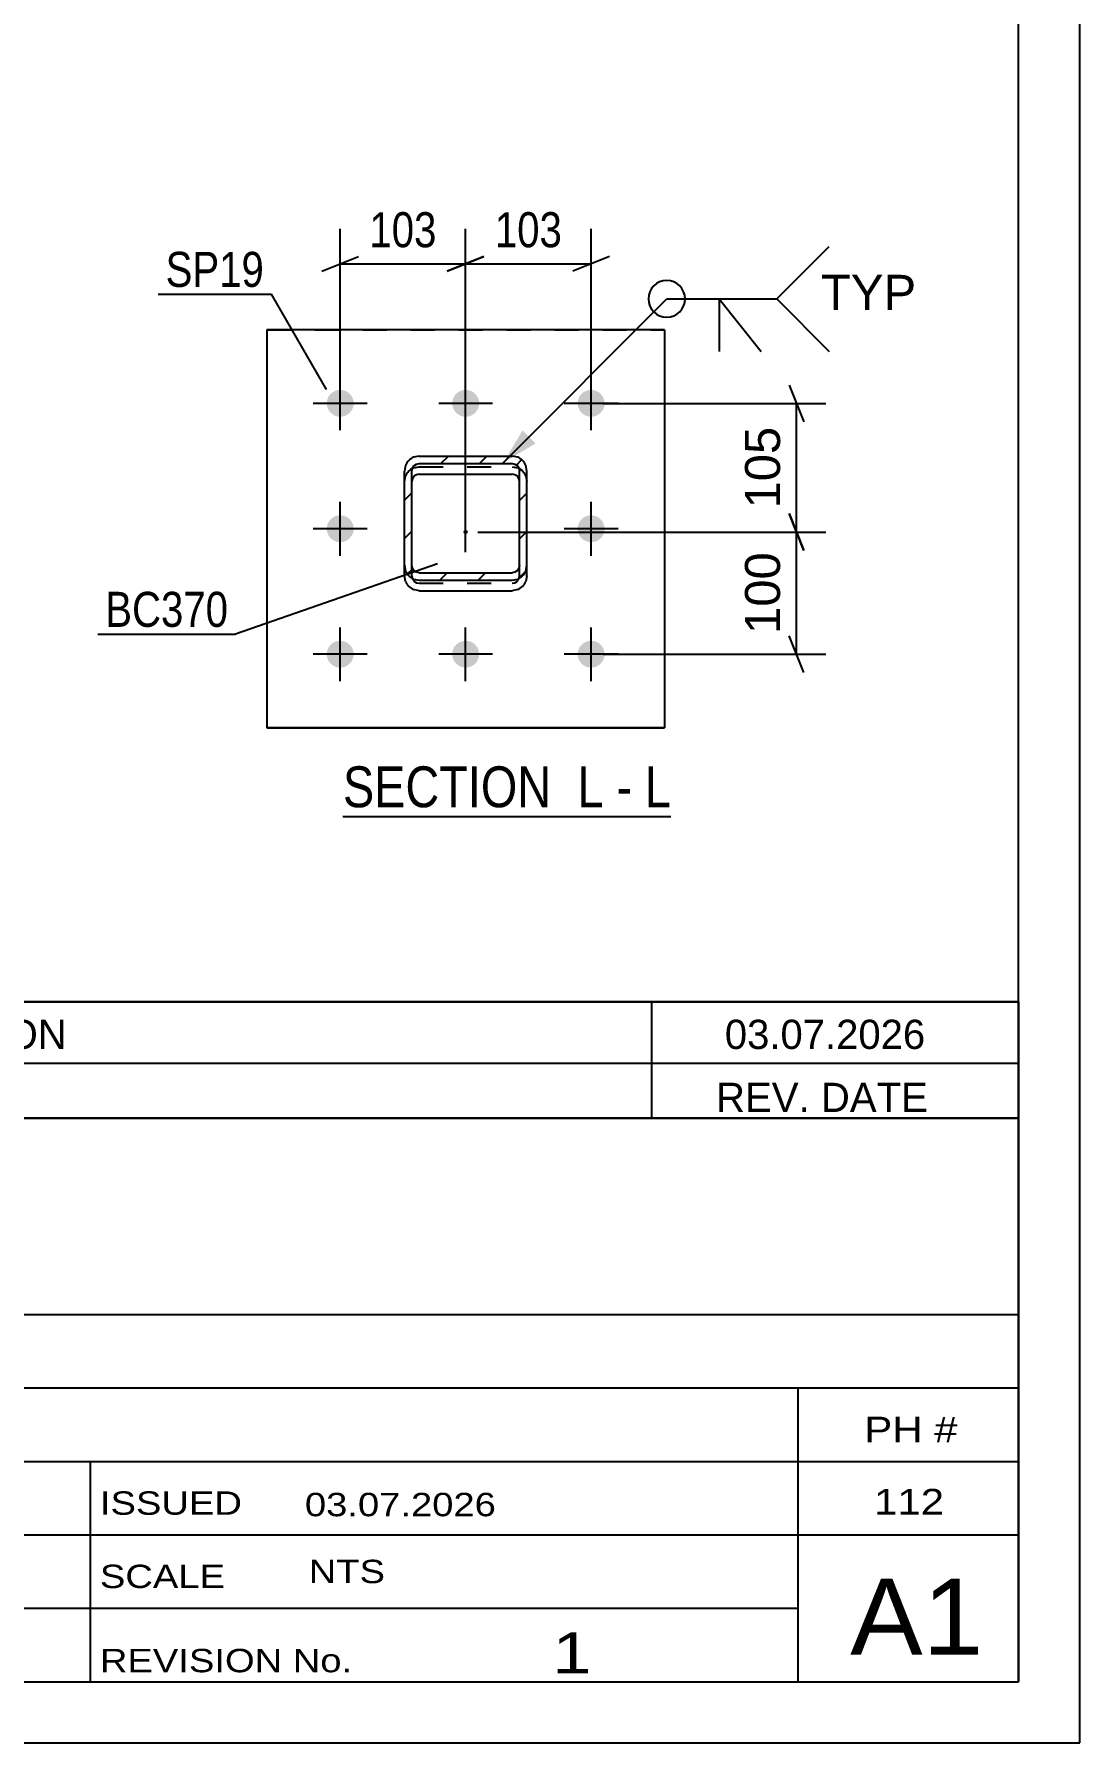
# Model space of a CAD drawing. Header units: millimetres. Extents: x -91 to 750, y -441 to 153.
# Drawn here: x 664.8 to 750.2, y -440.6 to -301 of the extents above; entities that cross this region are included whole.
import ezdxf

# ---------------------------------------------------------------- set-up
doc = ezdxf.new("R2010")
doc.units = ezdxf.units.MM
doc.linetypes.add('DXK_LINE_DOT2', pattern=[3.9198, 1.9599, -1.9599])
doc.linetypes.add('DXK_LINE_DOT3', pattern=[5.9187, 2.979, -0.9799, 0.9799, -0.9799])
doc.styles.add('Arial', font='ARIAL.TTF', dxfattribs={"height": 0.2})
doc.styles.add('Arial Narrow', font='ARIALN.TTF', dxfattribs={"height": 0.2})

# ---------------------------------------------------------------- blocks, each defined once
blk = doc.blocks.new('Unknown-761553909-1135')
at = {"color": 5, "linetype": 'Continuous'}
for p, q in [((750.23, -440.61), (750.23, 153.39)), ((745.23, -435.61), (745.23, 148.39)), ((-85.77, -435.61), (745.23, -435.61)), ((-90.77, -440.61), (750.23, -440.61))]:
    blk.add_line(p, q, dxfattribs=at)
blk = doc.blocks.new('Unknown-761553909-12422')
at = {"color": 7, "linetype": 'Continuous'}
for p, q in [((585.23, -389.56), (585.23, -435.61)), ((585.23, -389.56), (745.23, -389.56)), ((745.23, -389.61), (745.23, -435.61)), ((585.23, -405.61), (745.23, -405.61)), ((625.37, -405.61), (625.37, -435.61)), ((585.23, -411.61), (745.23, -411.61)), ((727.23, -435.56), (727.23, -411.56)), ((585.23, -417.61), (745.23, -417.61)), ((669.37, -417.61), (669.37, -435.61)), ((585.23, -423.61), (745.23, -423.61)), ((585.23, -429.61), (727.23, -429.61)), ((585.23, -435.61), (745.23, -435.61))]:
    blk.add_line(p, q, dxfattribs=at)
at = {"color": 7, "style": 'Arial Narrow'}
for s, height, width, p in [('DRAWING TITLE', 1.9089, 1.425378, (590.11, -410)), ('TRUSS', 1.909, 1.425378, (627.04, -410.02)), ('CONTRACT', 1.909, 1.425378, (590.11, -415.9)), ('TERMINAL BUILDING', 1.9089, 1.425378, (627.29, -415.53)), ('MODELLED BY', 1.9089, 1.425378, (590.11, -421.63)), ('GSK', 1.909, 1.425378, (627.11, -421.56)), ('ISSUED', 1.909, 1.425378, (670.17, -421.97)), ('03.07.2026', 1.909, 1.425378, (686.92, -422.09)), ('CONTRACT NO', 1.9089, 1.425378, (590.11, -427.95)), ('AN-C-1376', 1.909, 1.425378, (627.46, -427.83)), ('SCALE', 1.909, 1.425378, (670.17, -427.96)), ('A1', 6.204, 1.25, (731.47, -433.41)), ('DRAWING No', 1.909, 1.425378, (589.79, -433.61)), ('[TR.619]', 1.909, 1.425378, (627.69, -433.62)), ('1', 3.34, 1.5, (707.14, -434.93)), ('REVISION No.', 1.9089, 1.425378, (670.17, -434.84))]:
    blk.add_text(s, height=height, dxfattribs=dict(at, width=width)).set_placement(p)
at = {"color": 7, "linetype": 'Continuous', "style": 'Arial Narrow'}
for s, height, width, p in [('PH #', 2.1, 1.42538, (732.63, -416.06)), ('112', 2.1, 1.42538, (733.42, -421.96)), ('NTS', 1.909, 1.425378, (687.23, -427.56))]:
    blk.add_text(s, height=height, dxfattribs=dict(at, width=width)).set_placement(p)
blk = doc.blocks.new('Unknown-761553909-12423')
at = {"color": 7, "linetype": 'Continuous'}
for p, q in [((585.23, -380.06), (745.23, -380.06)), ((745.23, -380.06), (585.23, -380.06)), ((585.23, -380.06), (585.23, -385.06)), ((594.23, -380.06), (594.23, -385.06)), ((618.23, -380.06), (618.23, -385.06)), ((715.23, -380.06), (715.23, -385.06)), ((745.23, -380.06), (745.23, -385.06)), ((585.23, -385.06), (745.23, -385.06)), ((585.23, -385.06), (585.23, -389.56)), ((585.23, -385.06), (745.23, -385.06)), ((594.23, -385.06), (594.23, -389.56)), ((618.23, -385.06), (618.23, -389.56)), ((715.23, -385.06), (715.23, -389.56)), ((745.23, -385.06), (745.23, -389.56)), ((745.23, -389.56), (585.23, -389.56))]:
    blk.add_line(p, q, dxfattribs=at)
at = {"color": 7, "linetype": 'Continuous', "style": 'Arial Narrow'}
for s, height, width, p in [('1', 2.39, 1.196471, (588.39, -383.91)), ('0', 2.39, 1.196471, (603.24, -383.91)), ('ISSUED FOR CONSTRUCTION', 2.3861, 1.196471, (620.23, -383.91)), ('03.07.2026', 2.386, 1.196471, (721.23, -383.91)), ('No', 2.386, 1.2, (586.78, -389.06)), ('REV MARK', 2.386, 1.2, (595.23, -389.06)), ('REVISION DESCRIPTION', 2.3861, 1.2, (620.23, -389.06)), ('REV. DATE', 2.386, 1.2, (720.51, -389.06))]:
    blk.add_text(s, height=height, dxfattribs=dict(at, width=width)).set_placement(p)
blk = doc.blocks.new('Unknown-761553909-20 - 1375')
at = {"color": 6, "linetype": 'Continuous'}
blk.add_line((690.03, -364.91), (716.83, -364.91), dxfattribs=at)
at = {"color": 0, "linetype": 'Continuous'}
for points in [[(708.14, -364.16), (708.14, -360.66), (690.03, -360.66), (690.03, -364.16)], [(711.32, -364.16), (711.32, -360.66), (709.19, -360.66), (709.19, -364.16)], [(713.65, -364.16), (713.65, -360.66), (712.37, -360.66), (712.37, -364.16)], [(716.83, -364.16), (716.83, -360.66), (714.7, -360.66), (714.7, -364.16)]]:
    blk.add_wipeout(points, dxfattribs=at)
at = {"color": 7, "linetype": 'Continuous', "style": 'Arial Narrow'}
for s, p in [('SECTION ', (690.03, -364.16)), ('L', (709.19, -364.16)), ('L', (714.7, -364.16)), ('-', (712.37, -364.16))]:
    blk.add_text(s, height=3.34, dxfattribs=at).set_placement(p)
blk = doc.blocks.new('Bolt-761553909-1402 - 1375')
at = {"linetype": 'Continuous'}
for points in [[(689.8, -332.25), (689.58, -332.23), (689.36, -332.16), (689.16, -332.04), (688.99, -331.89), (688.85, -331.7), (688.76, -331.49), (688.71, -331.27), (688.71, -331.04), (688.76, -330.81), (688.85, -330.6), (688.99, -330.42), (689.16, -330.26), (689.36, -330.15), (689.58, -330.08), (689.8, -330.05), (690.03, -330.08), (690.25, -330.15), (690.45, -330.26), (690.62, -330.42), (690.76, -330.6), (690.85, -330.81), (690.9, -331.04), (690.9, -331.27), (690.85, -331.49), (690.76, -331.7), (690.62, -331.89), (690.45, -332.04), (690.25, -332.16), (690.03, -332.23)], [(700.05, -332.25), (699.83, -332.23), (699.61, -332.16), (699.41, -332.04), (699.24, -331.89), (699.1, -331.7), (699.01, -331.49), (698.96, -331.27), (698.96, -331.04), (699.01, -330.81), (699.1, -330.6), (699.24, -330.42), (699.41, -330.26), (699.61, -330.15), (699.83, -330.08), (700.05, -330.05), (700.28, -330.08), (700.5, -330.15), (700.7, -330.26), (700.87, -330.42), (701.01, -330.6), (701.1, -330.81), (701.15, -331.04), (701.15, -331.27), (701.1, -331.49), (701.01, -331.7), (700.87, -331.89), (700.7, -332.04), (700.5, -332.16), (700.28, -332.23)], [(710.3, -332.25), (710.08, -332.23), (709.86, -332.16), (709.66, -332.04), (709.49, -331.89), (709.35, -331.7), (709.26, -331.49), (709.21, -331.27), (709.21, -331.04), (709.26, -330.81), (709.35, -330.6), (709.49, -330.42), (709.66, -330.26), (709.86, -330.15), (710.08, -330.08), (710.3, -330.05), (710.53, -330.08), (710.75, -330.15), (710.95, -330.26), (711.12, -330.42), (711.26, -330.6), (711.35, -330.81), (711.4, -331.04), (711.4, -331.27), (711.35, -331.49), (711.26, -331.7), (711.12, -331.89), (710.95, -332.04), (710.75, -332.16), (710.53, -332.23)], [(689.8, -342.5), (689.58, -342.48), (689.36, -342.41), (689.16, -342.29), (688.99, -342.14), (688.85, -341.95), (688.76, -341.74), (688.71, -341.52), (688.71, -341.29), (688.76, -341.06), (688.85, -340.85), (688.99, -340.67), (689.16, -340.51), (689.36, -340.4), (689.58, -340.33), (689.8, -340.3), (690.03, -340.33), (690.25, -340.4), (690.45, -340.51), (690.62, -340.67), (690.76, -340.85), (690.85, -341.06), (690.9, -341.29), (690.9, -341.52), (690.85, -341.74), (690.76, -341.95), (690.62, -342.14), (690.45, -342.29), (690.25, -342.41), (690.03, -342.48)], [(710.3, -342.5), (710.08, -342.48), (709.86, -342.41), (709.66, -342.29), (709.49, -342.14), (709.35, -341.95), (709.26, -341.74), (709.21, -341.52), (709.21, -341.29), (709.26, -341.06), (709.35, -340.85), (709.49, -340.67), (709.66, -340.51), (709.86, -340.4), (710.08, -340.33), (710.3, -340.3), (710.53, -340.33), (710.75, -340.4), (710.95, -340.51), (711.12, -340.67), (711.26, -340.85), (711.35, -341.06), (711.4, -341.29), (711.4, -341.52), (711.35, -341.74), (711.26, -341.95), (711.12, -342.14), (710.95, -342.29), (710.75, -342.41), (710.53, -342.48)], [(689.8, -352.75), (689.58, -352.73), (689.36, -352.66), (689.16, -352.54), (688.99, -352.39), (688.85, -352.2), (688.76, -351.99), (688.71, -351.77), (688.71, -351.54), (688.76, -351.31), (688.85, -351.1), (688.99, -350.92), (689.16, -350.76), (689.36, -350.65), (689.58, -350.58), (689.8, -350.55), (690.03, -350.58), (690.25, -350.65), (690.45, -350.76), (690.62, -350.92), (690.76, -351.1), (690.85, -351.31), (690.9, -351.54), (690.9, -351.77), (690.85, -351.99), (690.76, -352.2), (690.62, -352.39), (690.45, -352.54), (690.25, -352.66), (690.03, -352.73)], [(700.05, -352.75), (699.83, -352.73), (699.61, -352.66), (699.41, -352.54), (699.24, -352.39), (699.1, -352.2), (699.01, -351.99), (698.96, -351.77), (698.96, -351.54), (699.01, -351.31), (699.1, -351.1), (699.24, -350.92), (699.41, -350.76), (699.61, -350.65), (699.83, -350.58), (700.05, -350.55), (700.28, -350.58), (700.5, -350.65), (700.7, -350.76), (700.87, -350.92), (701.01, -351.1), (701.1, -351.31), (701.15, -351.54), (701.15, -351.77), (701.1, -351.99), (701.01, -352.2), (700.87, -352.39), (700.7, -352.54), (700.5, -352.66), (700.28, -352.73)], [(710.3, -352.75), (710.08, -352.73), (709.86, -352.66), (709.66, -352.54), (709.49, -352.39), (709.35, -352.2), (709.26, -351.99), (709.21, -351.77), (709.21, -351.54), (709.26, -351.31), (709.35, -351.1), (709.49, -350.92), (709.66, -350.76), (709.86, -350.65), (710.08, -350.58), (710.3, -350.55), (710.53, -350.58), (710.75, -350.65), (710.95, -350.76), (711.12, -350.92), (711.26, -351.1), (711.35, -351.31), (711.4, -351.54), (711.4, -351.77), (711.35, -351.99), (711.26, -352.2), (711.12, -352.39), (710.95, -352.54), (710.75, -352.66), (710.53, -352.73)]]:
    blk.add_hatch(color=1, dxfattribs=at).paths.add_polyline_path(points)
at = {"color": 1, "linetype": 'Continuous'}
for p, q in [((689.8, -333.36), (689.8, -328.96)), ((700.05, -333.36), (700.05, -328.96)), ((710.3, -333.36), (710.3, -328.96)), ((692, -331.16), (687.6, -331.16)), ((702.25, -331.16), (697.85, -331.16)), ((712.5, -331.16), (708.1, -331.16)), ((689.8, -343.61), (689.8, -339.21)), ((710.3, -343.61), (710.3, -339.21)), ((692, -341.41), (687.6, -341.41)), ((712.5, -341.41), (708.1, -341.41)), ((689.8, -353.86), (689.8, -349.46)), ((700.05, -353.86), (700.05, -349.46)), ((710.3, -353.86), (710.3, -349.46)), ((692, -351.66), (687.6, -351.66)), ((702.25, -351.66), (697.85, -351.66)), ((712.5, -351.66), (708.1, -351.66))]:
    blk.add_line(p, q, dxfattribs=at)
blk = doc.blocks.new('Part-761553909-1478 - 1375')
at = {"color": 2, "linetype": 'Continuous'}
for p, q in [((716.3, -325.15), (683.8, -325.15)), ((683.8, -325.15), (683.8, -357.66)), ((716.3, -325.15), (716.3, -357.66)), ((683.8, -357.65), (716.3, -357.65)), ((683.8, -357.66), (716.3, -357.66))]:
    blk.add_line(p, q, dxfattribs=at)
at = {"color": 7, "linetype": 'DXK_LINE_DOT2'}
for p, q in [((683.8, -325.15), (683.8, -325.16)), ((683.8, -325.16), (716.3, -325.16)), ((716.3, -325.16), (716.3, -325.15))]:
    blk.add_line(p, q, dxfattribs=at)
blk = doc.blocks.new('Part-761553909-1501 - 1375')
at = {"linetype": 'Continuous'}
h = blk.add_hatch(dxfattribs=at)
h.set_pattern_fill('', scale=0.7, style=0, pattern_type=0)
h.set_pattern_definition([(45, (704.314, -345.5147), (-1.57154, 1.57154), [])])
h.paths.add_polyline_path([(703.85, -345.61), (704.31, -345.51), (704.7, -345.25), (704.96, -344.86), (705.05, -344.39), (705.05, -336.69), (704.96, -336.22), (704.7, -335.83), (704.31, -335.56), (703.85, -335.47), (696.25, -335.47), (695.8, -335.56), (695.41, -335.83), (695.15, -336.22), (695.05, -336.69), (695.05, -344.39), (695.15, -344.86), (695.41, -345.25), (695.8, -345.51), (696.25, -345.61)])
h.paths.add_polyline_path([(696.25, -345), (696.03, -344.95), (695.83, -344.82), (695.7, -344.62), (695.65, -344.39), (695.65, -336.69), (695.7, -336.45), (695.83, -336.26), (696.03, -336.12), (696.25, -336.08), (703.85, -336.08), (704.08, -336.12), (704.28, -336.26), (704.41, -336.45), (704.45, -336.69), (704.45, -344.39), (704.41, -344.62), (704.28, -344.82), (704.08, -344.95), (703.85, -345)])
blk.add_hatch(color=30, dxfattribs=at).paths.add_polyline_path([(700.05, -341.77, -1), (700.05, -341.57, -1)])
at = {"color": 2, "linetype": 'Continuous'}
for p, q in [((695.15, -336.22), (695.05, -336.69)), ((695.65, -336.69), (695.7, -336.45)), ((695.7, -336.45), (695.83, -336.26)), ((696.25, -335.47), (695.8, -335.56)), ((695.83, -336.26), (696.03, -336.12)), ((696.03, -336.12), (696.25, -336.08)), ((696.25, -335.47), (703.85, -335.47)), ((696.25, -336.08), (703.85, -336.08)), ((704.31, -335.56), (703.85, -335.47)), ((703.85, -336.08), (704.08, -336.12)), ((704.08, -336.12), (704.28, -336.26)), ((704.28, -336.26), (704.41, -336.45)), ((704.41, -336.45), (704.45, -336.69)), ((705.05, -336.69), (704.96, -336.22)), ((695.05, -344.39), (695.05, -336.69)), ((695.65, -344.39), (695.65, -336.69)), ((695.7, -337.32), (695.65, -337.55)), ((695.83, -337.12), (695.7, -337.32)), ((696.03, -336.99), (695.83, -337.12)), ((696.25, -336.95), (696.03, -336.99)), ((696.25, -336.95), (703.85, -336.95)), ((704.08, -336.99), (703.85, -336.95)), ((704.28, -337.12), (704.08, -336.99)), ((704.41, -337.32), (704.28, -337.12)), ((704.45, -337.55), (704.41, -337.32)), ((704.45, -344.39), (704.45, -336.69)), ((705.05, -344.39), (705.05, -336.69)), ((695.05, -345.25), (695.05, -344.39)), ((695.05, -344.39), (695.15, -344.86)), ((695.7, -344.62), (695.65, -344.39)), ((695.83, -344.82), (695.7, -344.62)), ((696.03, -344.95), (695.83, -344.82)), ((704.28, -344.82), (704.08, -344.95)), ((704.41, -344.62), (704.28, -344.82)), ((704.45, -344.39), (704.41, -344.62)), ((704.96, -344.86), (705.05, -344.39)), ((705.05, -345.25), (705.05, -344.39)), ((695.15, -345.72), (695.05, -345.25)), ((695.8, -345.51), (696.25, -345.61)), ((696.25, -345), (696.03, -344.95)), ((696.25, -345), (703.85, -345)), ((696.25, -345.61), (703.85, -345.61)), ((704.08, -344.95), (703.85, -345)), ((703.85, -345.61), (704.31, -345.51)), ((705.05, -345.25), (704.96, -345.72)), ((696.25, -346.47), (695.8, -346.38)), ((696.25, -346.47), (703.85, -346.47)), ((704.31, -346.38), (703.85, -346.47))]:
    blk.add_line(p, q, dxfattribs=at)
at = {"color": 7, "linetype": 'DXK_LINE_DOT2'}
for p, q in [((695.8, -336.43), (696.25, -336.34)), ((696.25, -336.34), (703.85, -336.34)), ((703.85, -336.34), (704.31, -336.43)), ((695.05, -344.39), (695.05, -336.69)), ((695.05, -337.55), (695.15, -337.09)), ((695.65, -345.25), (695.65, -336.69)), ((704.45, -345.25), (704.45, -336.69)), ((704.96, -337.09), (705.05, -337.55)), ((705.05, -344.39), (705.05, -336.69)), ((695.65, -345.25), (695.7, -345.48)), ((695.7, -345.48), (695.83, -345.68)), ((695.83, -345.68), (696.03, -345.81)), ((696.03, -345.81), (696.25, -345.86)), ((696.25, -345.86), (703.85, -345.86)), ((703.85, -345.86), (704.08, -345.81)), ((704.08, -345.81), (704.28, -345.68)), ((704.28, -345.68), (704.41, -345.48)), ((704.41, -345.48), (704.45, -345.25))]:
    blk.add_line(p, q, dxfattribs=at)
at = {"color": 7, "linetype": 'DXK_LINE_DOT3'}
blk.add_line((700.05, -343.04), (700.05, -340.54), dxfattribs=at)
at = {"color": 30, "linetype": 'DXK_LINE_DOT3'}
blk.add_line((700.05, -343.31), (700.05, -340.54), dxfattribs=at)
at = {"color": 30, "linetype": 'Continuous'}
blk.add_circle((700.05, -341.67), 0.1, dxfattribs=at)
at = {"color": 2, "linetype": 'Continuous'}
for centre, start, end in [((696.27, -336.68), 112.8927, 157.8889), ((703.84, -336.68), 22.1111, 67.1073), ((696.27, -344.4), 202.1111, 247.1073), ((696.27, -345.26), 202.1324, 247.1291), ((703.84, -344.4), 292.8927, 337.8889), ((703.84, -345.26), 292.8709, 337.8676)]:
    blk.add_arc(centre, 1.21, start, end, dxfattribs=at)
at = {"color": 7, "linetype": 'DXK_LINE_DOT2'}
for centre, start, end in [((696.27, -337.54), 112.8709, 157.8676), ((703.84, -337.54), 22.1324, 67.1291)]:
    blk.add_arc(centre, 1.21, start, end, dxfattribs=at)
blk = doc.blocks.new('StraightDimension-761553909-1595 - 1375')
at = {"color": 7, "linetype": 'Continuous'}
for p, q in [((700.05, -340.67), (700.05, -316.9)), ((710.3, -330.16), (710.3, -316.9)), ((698.55, -320.35), (701.55, -319.15)), ((711.8, -319.15), (708.8, -320.35)), ((700.05, -319.75), (710.3, -319.75))]:
    blk.add_line(p, q, dxfattribs=at)
at = {"color": 0}
blk.add_wipeout([(708.52, -319), (708.52, -314.8), (701.84, -314.8), (701.84, -319)], dxfattribs=at)
at = {"color": 3, "style": 'Arial Narrow'}
blk.add_text('103', height=2.863, dxfattribs=at).set_placement((702.44, -318.4))
blk = doc.blocks.new('StraightDimension-761553909-1586 - 1375')
at = {"color": 7, "linetype": 'Continuous'}
for p, q in [((689.8, -330.16), (689.8, -316.9)), ((700.05, -340.67), (700.05, -316.9)), ((688.3, -320.35), (691.3, -319.15)), ((701.55, -319.15), (698.55, -320.35)), ((689.8, -319.75), (700.05, -319.75))]:
    blk.add_line(p, q, dxfattribs=at)
at = {"color": 0}
blk.add_wipeout([(698.27, -319), (698.27, -314.8), (691.59, -314.8), (691.59, -319)], dxfattribs=at)
at = {"color": 3, "style": 'Arial Narrow'}
blk.add_text('103', height=2.863, dxfattribs=at).set_placement((692.19, -318.4))
blk = doc.blocks.new('StraightDimension-761553909-12316 - 1375')
at = {"color": 7, "linetype": 'Continuous'}
for p, q in [((726.49, -329.66), (727.69, -332.66)), ((711.3, -331.16), (729.49, -331.16)), ((727.09, -341.67), (727.09, -331.16)), ((727.69, -343.17), (726.49, -340.17)), ((701.05, -341.67), (729.49, -341.67))]:
    blk.add_line(p, q, dxfattribs=at)
at = {"color": 0}
blk.add_wipeout([(726.34, -332.48), (722.14, -332.48), (722.14, -340.35), (726.34, -340.35)], dxfattribs=at)
at = {"color": 3, "style": 'Arial'}
blk.add_text('105', height=2.865, rotation=90.0002, dxfattribs=at).set_placement((725.74, -339.75))
blk = doc.blocks.new('StraightDimension-761553909-12317 - 1375')
at = {"color": 7, "linetype": 'Continuous'}
for p, q in [((726.49, -340.17), (727.69, -343.17)), ((701.05, -341.67), (729.49, -341.67)), ((727.09, -351.66), (727.09, -341.67)), ((727.69, -353.16), (726.49, -350.16)), ((711.3, -351.66), (729.49, -351.66))]:
    blk.add_line(p, q, dxfattribs=at)
at = {"color": 0}
blk.add_wipeout([(726.34, -342.73), (722.14, -342.73), (722.14, -350.6), (726.34, -350.6)], dxfattribs=at)
at = {"color": 3, "style": 'Arial'}
blk.add_text('100', height=2.865, rotation=90.0002, dxfattribs=at).set_placement((725.74, -350))
blk = doc.blocks.new('Mark-761553909-1473 - 1375')
at = {"color": 0}
blk.add_wipeout([(683.58, -321.64), (683.58, -318.64), (675.54, -318.64), (675.54, -321.64)], dxfattribs=at)
blk.add_wipeout([(683.58, -321.64), (683.58, -318.64), (675.54, -318.64), (675.54, -321.64)], dxfattribs=at)
at = {"color": 30, "linetype": 'Continuous'}
for p in [(674.94, -322.24), (688.68, -330.03)]:
    blk.add_line(p, (684.18, -322.24), dxfattribs=at)
at = {"color": 3, "style": 'Arial Narrow'}
blk.add_text('SP19', height=2.863, dxfattribs=at).set_placement((675.54, -321.64))
blk = doc.blocks.new('Mark-761553909-1497 - 1375')
at = {"color": 0}
blk.add_wipeout([(680.65, -349.42), (680.65, -346.42), (670.61, -346.42), (670.61, -349.42)], dxfattribs=at)
blk.add_wipeout([(680.65, -349.42), (680.65, -346.42), (670.61, -346.42), (670.61, -349.42)], dxfattribs=at)
at = {"color": 30, "linetype": 'Continuous'}
for p in [(697.76, -344.26), (670.01, -350.02)]:
    blk.add_line(p, (681.25, -350.02), dxfattribs=at)
at = {"color": 3, "style": 'Arial Narrow'}
blk.add_text('BC370', height=2.863, dxfattribs=at).set_placement((670.61, -349.42))
blk = doc.blocks.new('WeldMark-761553909-1603 - 1375')
at = {"linetype": 'Continuous'}
blk.add_hatch(color=30, dxfattribs=at).paths.add_polyline_path([(705.77, -334.43), (703.12, -336.02), (704.7, -333.37)])
at = {"color": 30, "linetype": 'Continuous'}
for p, q in [((703.12, -336.02), (716.48, -322.62)), ((716.48, -322.62), (725.48, -322.62))]:
    blk.add_line(p, q, dxfattribs=at)
at = {"color": 3, "linetype": 'Continuous'}
for q in [(724.19, -326.91), (720.76, -326.91)]:
    blk.add_line((720.76, -322.62), q, dxfattribs=at)
for start, end in [(90, 270), (270, 90)]:
    blk.add_arc((716.48, -322.62), 1.5, start, end, dxfattribs=at)
at = {"color": 0, "linetype": 'Continuous'}
blk.add_wipeout([(736.85, -323.52), (736.85, -320.52), (729.08, -320.52), (729.08, -323.52)], dxfattribs=at)
blk.add_wipeout([(736.85, -323.52), (736.85, -320.52), (729.08, -320.52), (729.08, -323.52)], dxfattribs=at)
at = {"color": 3, "linetype": 'Continuous'}
for q in [(729.76, -318.34), (729.76, -326.91)]:
    blk.add_line((725.48, -322.62), q, dxfattribs=at)
at = {"color": 3, "linetype": 'Continuous', "style": 'Arial'}
blk.add_text('TYP', height=2.865, dxfattribs=at).set_placement((729.08, -323.52))

msp = doc.modelspace()

# ---------------------------------------------------------------- block references
for name in ['Unknown-761553909-1135', 'Part-761553909-1478 - 1375', 'Bolt-761553909-1402 - 1375', 'Part-761553909-1501 - 1375', 'Unknown-761553909-12423', 'Unknown-761553909-12422']:
    msp.add_blockref(name, (0, 0))

# ---------------------------------------------------------------- next in the draw order: block references
for name in ['StraightDimension-761553909-1595 - 1375', 'Mark-761553909-1497 - 1375', 'Unknown-761553909-20 - 1375']:
    msp.add_blockref(name, (0, 0))

# ---------------------------------------------------------------- next in the draw order: block references
msp.add_blockref('StraightDimension-761553909-1586 - 1375', (0, 0))

# ---------------------------------------------------------------- next in the draw order: block references
for name in ['Mark-761553909-1473 - 1375', 'StraightDimension-761553909-12316 - 1375']:
    msp.add_blockref(name, (0, 0))

# ---------------------------------------------------------------- next in the draw order: block references
for name in ['WeldMark-761553909-1603 - 1375', 'StraightDimension-761553909-12317 - 1375']:
    msp.add_blockref(name, (0, 0))

doc.saveas('drawing.dxf')
